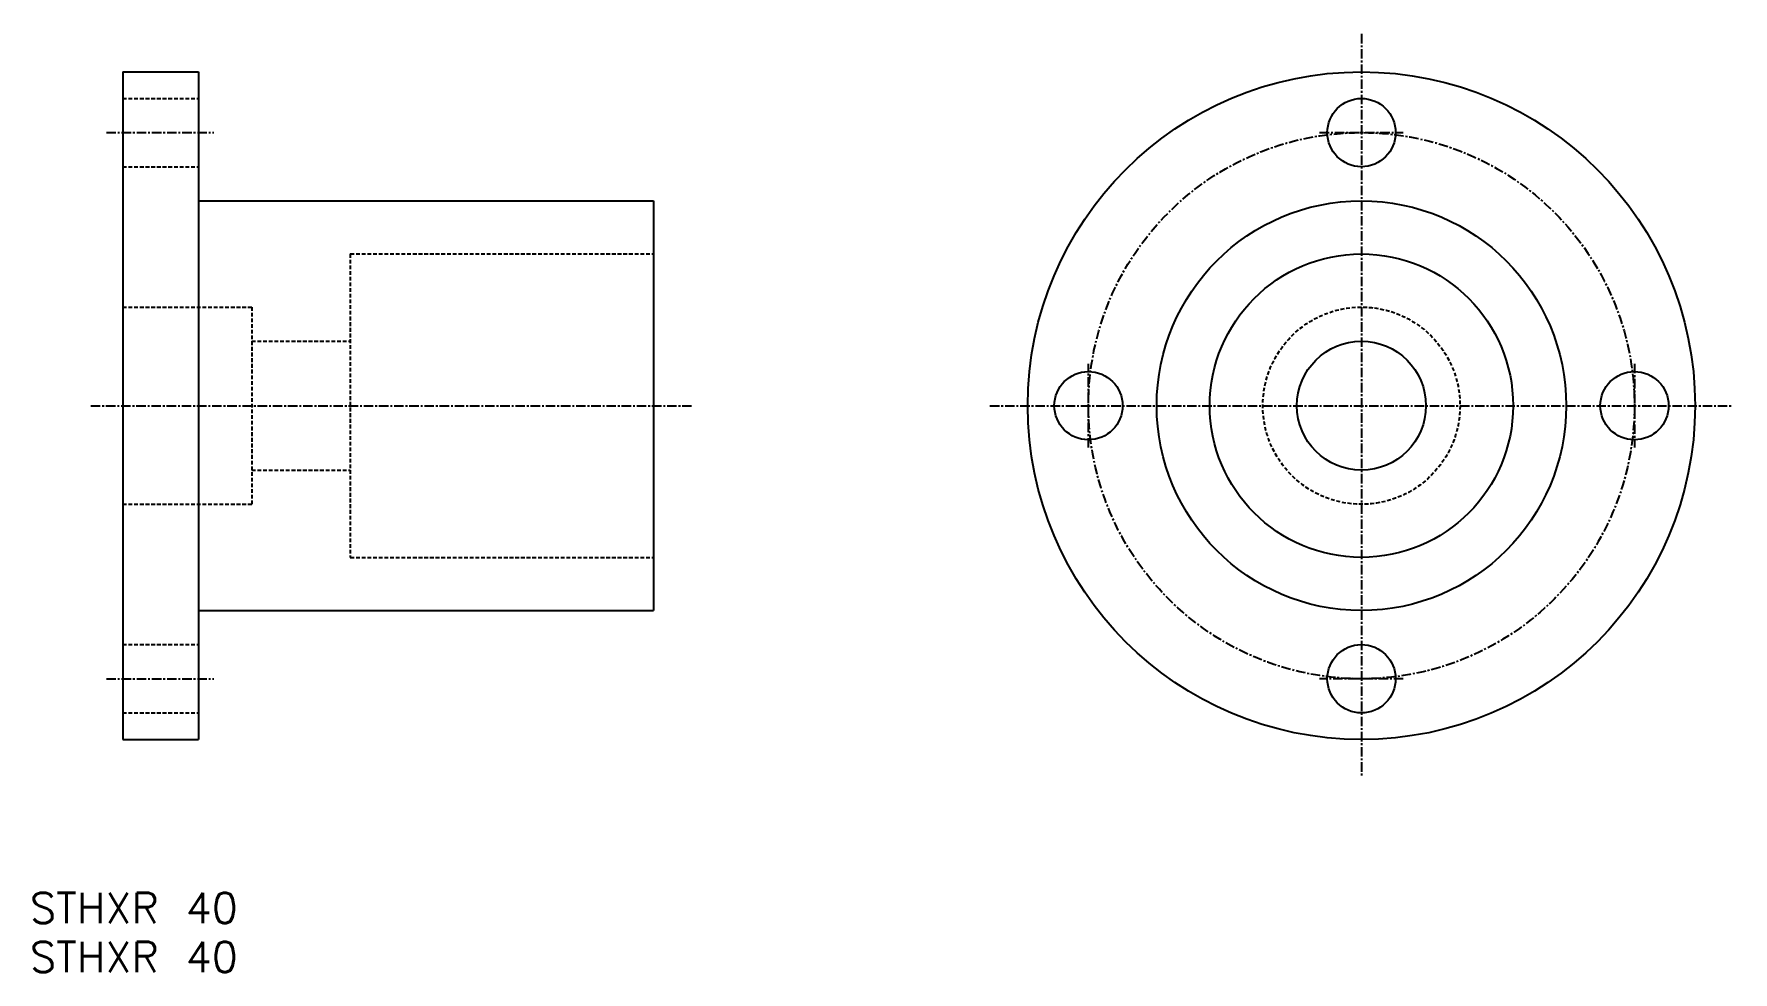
# Model space of a CAD drawing. Extents: x 1086 to 1310, y 185 to 309.
import ezdxf

# ---------------------------------------------------------------- set-up
doc = ezdxf.new("R2010")
doc.units = 0
doc.linetypes.add('CENTER', pattern=[2, 1.25, -0.25, 0.25, -0.25])
doc.linetypes.add('DASHED', pattern=[0.75, 0.5, -0.25])
doc.layers.get('0').update_dxf_attribs({"linetype": 'CONTINUOUS'})
doc.layers.add('CENTER', color=1, linetype='CENTER')
doc.styles.get("Standard").update_dxf_attribs({"font": 'txt.shx', "bigfont": 'bigfont.shx'})

msp = doc.modelspace()

# ---------------------------------------------------------------- linework, layer by layer
at = {"color": 7, "linetype": 'CONTINUOUS'}
for p, q in [((1097.96, 304.08), (1097.96, 216.08)), ((1097.96, 304.08), (1107.96, 304.08)), ((1107.96, 304.08), (1107.96, 216.08)), ((1097.96, 287.58), (1097.96, 287.58)), ((1107.96, 287.08), (1167.96, 287.08)), ((1167.96, 287.08), (1167.96, 233.08)), ((1097.96, 260.08), (1097.96, 260.08)), ((1107.96, 233.08), (1167.96, 233.08)), ((1097.96, 216.08), (1107.96, 216.08))]:
    msp.add_line(p, q, dxfattribs=at)
at = {"color": 3, "linetype": 'DASHED'}
for p, q in [((1097.96, 300.58), (1107.96, 300.58)), ((1097.96, 291.58), (1107.96, 291.58)), ((1127.96, 280.08), (1127.96, 240.08)), ((1127.96, 280.08), (1167.96, 280.08)), ((1097.96, 273.08), (1114.96, 273.08)), ((1114.96, 273.08), (1114.96, 247.08)), ((1114.96, 268.58), (1127.96, 268.58)), ((1114.96, 251.58), (1127.96, 251.58)), ((1097.96, 247.08), (1114.96, 247.08)), ((1127.96, 240.08), (1167.96, 240.08)), ((1097.96, 228.58), (1107.96, 228.58)), ((1097.96, 219.58), (1107.96, 219.58))]:
    msp.add_line(p, q, dxfattribs=at)
at = {"color": 7, "linetype": 'CONTINUOUS'}
for centre, radius in [((1261.3, 260.08), 44), ((1261.3, 296.08), 4.5), ((1261.3, 260.08), 27), ((1261.3, 260.08), 20), ((1261.3, 260.08), 8.5), ((1225.3, 260.08), 4.5), ((1297.3, 260.08), 4.5), ((1261.3, 224.08), 4.5)]:
    msp.add_circle(centre, radius, dxfattribs=at)
at = {"color": 3, "linetype": 'DASHED'}
msp.add_circle((1261.3, 260.08), 13, dxfattribs=at)
at = {"layer": 'CENTER', "color": 1, "linetype": 'CENTER'}
for p, q in [((1261.3, 309.08), (1261.3, 211.08)), ((1095.79, 296.08), (1109.97, 296.08)), ((1255.79, 296.08), (1266.82, 296.08)), ((1225.3, 254.57), (1225.3, 265.6)), ((1297.3, 265.6), (1297.3, 254.57)), ((1093.74, 260.08), (1172.96, 260.08)), ((1212.3, 260.08), (1310.3, 260.08)), ((1095.79, 224.08), (1109.97, 224.08)), ((1266.82, 224.08), (1255.79, 224.08))]:
    msp.add_line(p, q, dxfattribs=at)
msp.add_circle((1261.3, 260.08), 36, dxfattribs=at)

# ---------------------------------------------------------------- texts
at = {"color": 7, "linetype": 'CONTINUOUS'}
for p in [(1085.73, 191.87), (1085.73, 185.42)]:
    msp.add_text('STHXR 40', height=4, dxfattribs=at).set_placement(p)

doc.saveas('drawing.dxf')
